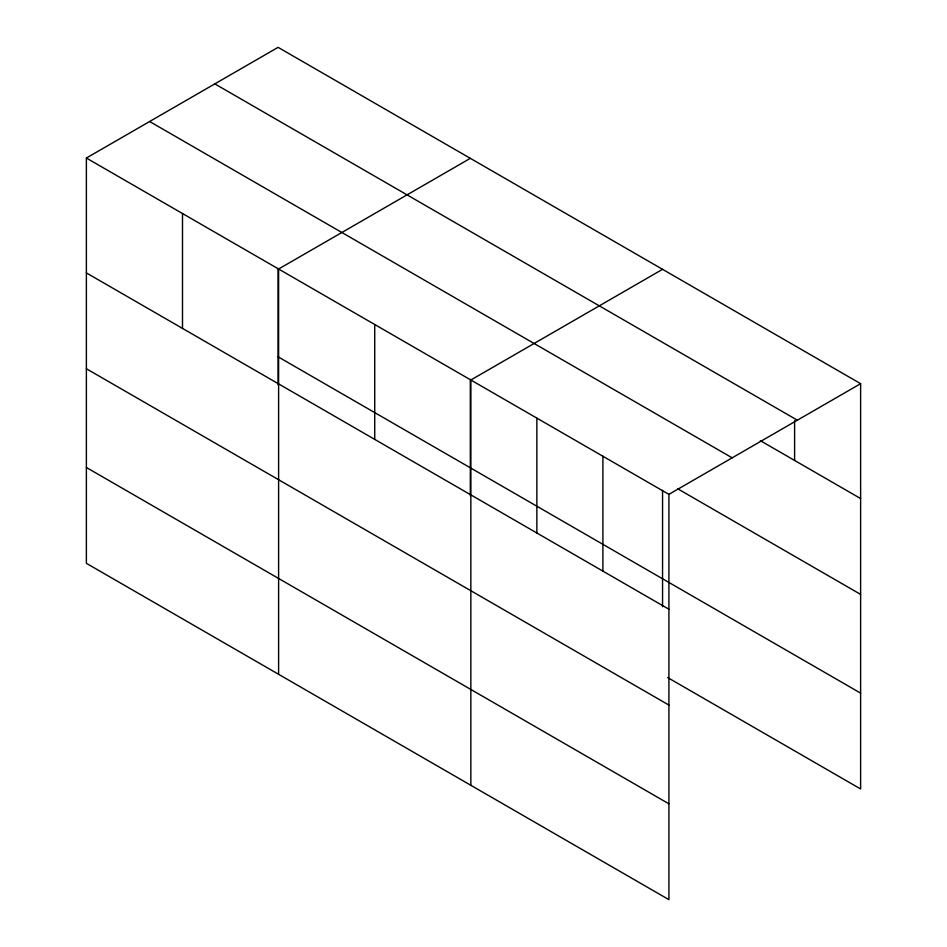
<?xml version="1.0" encoding="UTF-8"?>
<svg xmlns="http://www.w3.org/2000/svg" width="947" height="947" viewBox="0 0 947 947"><rect width="100%" height="100%" fill="white"/><g stroke="black" fill="none" stroke-linecap="round" stroke-linejoin="round"><path stroke-width="1.42" d="M668.913 705.077L668.913 494.358L86.378 158.031L86.378 563.323L668.913 899.65L668.913 705.077L86.378 368.75M667.635 677.543L860.622 788.969L860.622 383.677L278.087 47.35L86.378 158.031M470.328 158.338L278.607 269.019L278.607 674.311M662.557 269.327L470.848 380.007L470.848 785.3M668.913 494.358L860.622 383.677M214.827 83.881L797.362 420.196M760.323 440.651L860.622 498.56M149.638 121.512L732.173 457.839M677.803 488.841L860.622 594.396M278.087 356.806L860.622 693.133M86.378 272.914L668.913 609.241M86.378 467.487L668.913 803.814M794.604 420.669L794.604 460.443M662.557 490.357L662.557 606.79M602.896 456.241L602.896 571.124M536.866 418.124L536.866 533.007M470.328 379.368L470.328 495.802M374.728 324.513L374.728 439.396M278.087 268.38L278.087 384.813M182.499 213.525L182.499 328.408"/></g></svg>
